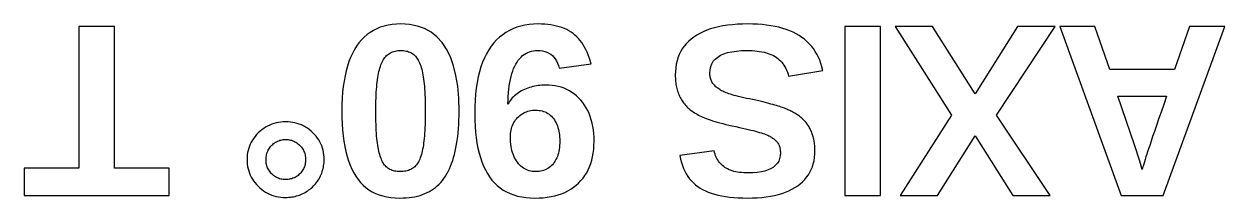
# Model space of a CAD drawing. Header units: metres. Extents: x -41.3 to 41.3, y -33.7 to 33.7.
# Drawn here: x 12.41 to 32.72, y 29.69 to 32.64 of the extents above; entities that cross this region are included whole.
import ezdxf

# ---------------------------------------------------------------- set-up
doc = ezdxf.new("R2010")
doc.units = ezdxf.units.M

msp = doc.modelspace()

# ---------------------------------------------------------------- linework, layer by layer
for p, q in [((13.9366, 32.6006), (13.3364, 32.6006)), ((13.3364, 32.6006), (13.3364, 30.198)), ((13.9366, 30.198), (13.9366, 32.6006)), ((18.2612, 32.4995), (18.2096, 32.4619)), ((18.3158, 32.5328), (18.2612, 32.4995)), ((18.3733, 32.5616), (18.3158, 32.5328)), ((18.4337, 32.5859), (18.3733, 32.5616)), ((18.4971, 32.6059), (18.4337, 32.5859)), ((18.5635, 32.6214), (18.4971, 32.6059)), ((18.6328, 32.6324), (18.5635, 32.6214)), ((18.7051, 32.6391), (18.6328, 32.6324)), ((18.7803, 32.6413), (18.7051, 32.6391)), ((18.9259, 32.6326), (18.7803, 32.6413)), ((19.0599, 32.6064), (18.9259, 32.6326)), ((19.1823, 32.5627), (19.0599, 32.6064)), ((19.293, 32.5017), (19.1823, 32.5627)), ((19.392, 32.4231), (19.293, 32.5017)), ((20.5578, 32.498), (20.5025, 32.4599)), ((20.616, 32.5316), (20.5578, 32.498)), ((20.6768, 32.5607), (20.616, 32.5316)), ((20.7405, 32.5853), (20.6768, 32.5607)), ((20.8069, 32.6055), (20.7405, 32.5853)), ((20.8761, 32.6211), (20.8069, 32.6055)), ((20.948, 32.6323), (20.8761, 32.6211)), ((21.0227, 32.6391), (20.948, 32.6323)), ((21.1002, 32.6413), (21.0227, 32.6391)), ((21.1575, 32.6403), (21.1002, 32.6413)), ((21.2128, 32.6375), (21.1575, 32.6403)), ((21.2661, 32.6327), (21.2128, 32.6375)), ((21.3176, 32.626), (21.2661, 32.6327)), ((21.3671, 32.6174), (21.3176, 32.626)), ((21.4146, 32.6068), (21.3671, 32.6174)), ((21.4602, 32.5944), (21.4146, 32.6068)), ((21.5039, 32.58), (21.4602, 32.5944)), ((21.5457, 32.5638), (21.5039, 32.58)), ((21.5854, 32.5456), (21.5457, 32.5638)), ((21.6233, 32.5255), (21.5854, 32.5456)), ((21.6592, 32.5035), (21.6233, 32.5255)), ((21.6932, 32.4796), (21.6592, 32.5035)), ((23.8929, 32.5095), (23.8363, 32.4818)), ((23.9531, 32.5345), (23.8929, 32.5095)), ((24.0167, 32.5569), (23.9531, 32.5345)), ((24.0837, 32.5767), (24.0167, 32.5569)), ((24.1542, 32.5938), (24.0837, 32.5767)), ((24.2281, 32.6083), (24.1542, 32.5938)), ((24.3056, 32.6202), (24.2281, 32.6083)), ((24.3864, 32.6294), (24.3056, 32.6202)), ((24.4707, 32.636), (24.3864, 32.6294)), ((24.5585, 32.64), (24.4707, 32.636)), ((24.6497, 32.6413), (24.5585, 32.64)), ((24.7332, 32.6401), (24.6497, 32.6413)), ((24.8137, 32.6367), (24.7332, 32.6401)), ((24.8915, 32.6309), (24.8137, 32.6367)), ((24.9665, 32.6228), (24.8915, 32.6309)), ((25.0386, 32.6124), (24.9665, 32.6228)), ((25.1079, 32.5997), (25.0386, 32.6124)), ((25.1745, 32.5847), (25.1079, 32.5997)), ((25.2381, 32.5673), (25.1745, 32.5847)), ((25.299, 32.5477), (25.2381, 32.5673)), ((25.3571, 32.5257), (25.299, 32.5477)), ((25.4123, 32.5015), (25.3571, 32.5257)), ((25.4647, 32.4749), (25.4123, 32.5015)), ((26.889, 32.6006), (26.2888, 32.6006)), ((26.2888, 32.6006), (26.2888, 29.7342)), ((26.889, 29.7342), (26.889, 32.6006)), ((27.77, 32.6006), (27.1394, 32.6006)), ((27.1394, 32.6006), (28.0935, 31.0932)), ((28.4902, 31.4593), (27.77, 32.6006)), ((29.2104, 32.6006), (28.4902, 31.4593)), ((28.8523, 31.0932), (29.8451, 32.6006)), ((29.8451, 32.6006), (29.2104, 32.6006)), ((30.5152, 32.6006), (29.9212, 32.6006)), ((29.9212, 32.6006), (30.9628, 29.7342)), ((30.7695, 31.8682), (30.5152, 32.6006)), ((31.6708, 29.7342), (32.7165, 32.6006)), ((32.1163, 32.6006), (31.862, 31.8682)), ((32.7165, 32.6006), (32.1163, 32.6006)), ((18.0724, 32.3224), (18.0326, 32.267)), ((18.1152, 32.3733), (18.0724, 32.3224)), ((18.1609, 32.4198), (18.1152, 32.3733)), ((18.2096, 32.4619), (18.1609, 32.4198)), ((19.4794, 32.3271), (19.392, 32.4231)), ((19.5552, 32.2137), (19.4794, 32.3271)), ((20.3531, 32.3189), (20.3089, 32.2629)), ((20.4001, 32.3704), (20.3531, 32.3189)), ((20.4499, 32.4174), (20.4001, 32.3704)), ((20.5025, 32.4599), (20.4499, 32.4174)), ((21.7255, 32.4536), (21.6932, 32.4796)), ((21.7563, 32.4254), (21.7255, 32.4536)), ((21.7856, 32.3949), (21.7563, 32.4254)), ((21.8135, 32.3622), (21.7856, 32.3949)), ((21.8398, 32.3273), (21.8135, 32.3622)), ((21.8647, 32.2902), (21.8398, 32.3273)), ((21.8881, 32.2508), (21.8647, 32.2902)), ((23.6058, 32.3052), (23.5706, 32.2627)), ((23.6446, 32.3453), (23.6058, 32.3052)), ((23.6871, 32.3831), (23.6446, 32.3453)), ((23.7333, 32.4185), (23.6871, 32.3831)), ((23.783, 32.4515), (23.7333, 32.4185)), ((23.8363, 32.4818), (23.783, 32.4515)), ((25.5143, 32.446), (25.4647, 32.4749)), ((25.5612, 32.4147), (25.5143, 32.446)), ((25.6054, 32.3811), (25.5612, 32.4147)), ((25.647, 32.3451), (25.6054, 32.3811)), ((25.6859, 32.3067), (25.647, 32.3451)), ((25.7222, 32.266), (25.6859, 32.3067)), ((17.9619, 32.1435), (17.9309, 32.0755)), ((17.9958, 32.2073), (17.9619, 32.1435)), ((18.0326, 32.267), (17.9958, 32.2073)), ((18.5116, 32.0748), (18.525, 32.091)), ((18.525, 32.091), (18.539, 32.1059)), ((18.539, 32.1059), (18.554, 32.1196)), ((18.554, 32.1196), (18.5698, 32.1321)), ((18.5698, 32.1321), (18.5864, 32.1434)), ((18.5864, 32.1434), (18.604, 32.1536)), ((18.604, 32.1536), (18.6225, 32.1625)), ((18.6225, 32.1625), (18.6418, 32.1703)), ((18.6418, 32.1703), (18.662, 32.1768)), ((18.662, 32.1768), (18.6831, 32.1822)), ((18.6831, 32.1822), (18.705, 32.1864)), ((18.705, 32.1864), (18.7279, 32.1893)), ((18.7279, 32.1893), (18.7516, 32.1911)), ((18.7516, 32.1911), (18.7762, 32.1917)), ((18.7762, 32.1917), (18.8011, 32.1911)), ((18.8011, 32.1911), (18.825, 32.1895)), ((18.825, 32.1895), (18.8481, 32.1866)), ((18.8481, 32.1866), (18.8702, 32.1827)), ((18.8702, 32.1827), (18.8914, 32.1776)), ((18.8914, 32.1776), (18.9116, 32.1713)), ((18.9116, 32.1713), (18.9309, 32.164)), ((18.9309, 32.164), (18.9493, 32.1555)), ((18.9493, 32.1555), (18.9668, 32.1459)), ((18.9668, 32.1459), (18.9834, 32.1351)), ((18.9834, 32.1351), (18.999, 32.1233)), ((18.999, 32.1233), (19.0137, 32.1102)), ((19.0137, 32.1102), (19.0274, 32.0961)), ((19.0274, 32.0961), (19.0405, 32.0807)), ((19.6192, 32.0827), (19.5552, 32.2137)), ((20.2297, 32.1374), (20.1951, 32.0678)), ((20.2676, 32.2024), (20.2297, 32.1374)), ((20.3089, 32.2629), (20.2676, 32.2024)), ((20.8148, 32.0815), (20.8406, 32.1047)), ((20.8406, 32.1047), (20.8677, 32.1251)), ((20.8677, 32.1251), (20.8961, 32.1427)), ((20.8961, 32.1427), (20.9258, 32.1577)), ((20.9258, 32.1577), (20.9569, 32.17)), ((20.9569, 32.17), (20.9892, 32.1795)), ((20.9892, 32.1795), (21.0229, 32.1863)), ((21.0229, 32.1863), (21.0578, 32.1904)), ((21.0578, 32.1904), (21.0941, 32.1917)), ((21.0941, 32.1917), (21.137, 32.1899)), ((21.137, 32.1899), (21.1774, 32.1846)), ((21.1774, 32.1846), (21.2154, 32.1758)), ((21.2154, 32.1758), (21.251, 32.1634)), ((21.251, 32.1634), (21.2841, 32.1475)), ((21.2841, 32.1475), (21.3147, 32.128)), ((21.3147, 32.128), (21.3428, 32.105)), ((21.3428, 32.105), (21.3686, 32.0785)), ((21.91, 32.2092), (21.8881, 32.2508)), ((21.9304, 32.1654), (21.91, 32.2092)), ((21.9494, 32.1194), (21.9304, 32.1654)), ((21.9669, 32.0711), (21.9494, 32.1194)), ((23.4875, 32.1211), (23.4672, 32.0692)), ((23.5115, 32.1707), (23.4875, 32.1211)), ((23.5392, 32.2178), (23.5115, 32.1707)), ((23.5706, 32.2627), (23.5392, 32.2178)), ((24.1387, 32.0808), (24.1871, 32.1102)), ((24.1871, 32.1102), (24.2429, 32.1351)), ((24.2429, 32.1351), (24.3061, 32.1555)), ((24.3061, 32.1555), (24.3768, 32.1713)), ((24.3768, 32.1713), (24.4549, 32.1827)), ((24.4549, 32.1827), (24.5405, 32.1895)), ((24.5405, 32.1895), (24.6335, 32.1917)), ((24.6335, 32.1917), (24.6793, 32.1911)), ((24.6793, 32.1911), (24.7236, 32.1893)), ((24.7236, 32.1893), (24.7663, 32.1862)), ((24.7663, 32.1862), (24.8075, 32.182)), ((24.8075, 32.182), (24.8471, 32.1765)), ((24.8471, 32.1765), (24.8851, 32.1698)), ((24.8851, 32.1698), (24.9216, 32.1619)), ((24.9216, 32.1619), (24.9565, 32.1528)), ((24.9565, 32.1528), (24.9898, 32.1425)), ((24.9898, 32.1425), (25.0216, 32.1309)), ((25.0216, 32.1309), (25.0518, 32.1182)), ((25.0518, 32.1182), (25.0804, 32.1042)), ((25.0804, 32.1042), (25.1075, 32.089)), ((25.1075, 32.089), (25.1331, 32.0724)), ((25.7559, 32.2228), (25.7222, 32.266)), ((25.7868, 32.1773), (25.7559, 32.2228)), ((25.8152, 32.1294), (25.7868, 32.1773)), ((25.8409, 32.0791), (25.8152, 32.1294)), ((17.8778, 31.927), (17.8557, 31.8465)), ((17.9029, 32.0033), (17.8778, 31.927)), ((17.9309, 32.0755), (17.9029, 32.0033)), ((18.4177, 31.8645), (18.4258, 31.8936)), ((18.4258, 31.8936), (18.4345, 31.9212)), ((18.4345, 31.9212), (18.4438, 31.9475)), ((18.4438, 31.9475), (18.4537, 31.9723)), ((18.4537, 31.9723), (18.4641, 31.9956)), ((18.4641, 31.9956), (18.4751, 32.0176)), ((18.4751, 32.0176), (18.4867, 32.0381)), ((18.4867, 32.0381), (18.4989, 32.0572)), ((18.4989, 32.0572), (18.5116, 32.0748)), ((19.0405, 32.0807), (19.0529, 32.0637)), ((19.0529, 32.0637), (19.0648, 32.0453)), ((19.0648, 32.0453), (19.0762, 32.0254)), ((19.0762, 32.0254), (19.087, 32.004)), ((19.087, 32.004), (19.0973, 31.9812)), ((19.0973, 31.9812), (19.107, 31.9568)), ((19.107, 31.9568), (19.1161, 31.931)), ((19.1161, 31.931), (19.1247, 31.9037)), ((19.1247, 31.9037), (19.1328, 31.875)), ((19.6717, 31.9344), (19.6192, 32.0827)), ((19.7125, 31.7686), (19.6717, 31.9344)), ((20.1357, 31.9149), (20.1109, 31.8317)), ((20.1637, 31.9937), (20.1357, 31.9149)), ((20.1951, 32.0678), (20.1637, 31.9937)), ((20.6719, 31.8439), (20.6881, 31.8858)), ((20.6881, 31.8858), (20.7057, 31.9251)), ((20.7057, 31.9251), (20.7249, 31.9618)), ((20.7249, 31.9618), (20.7454, 31.9958)), ((20.7454, 31.9958), (20.7672, 32.0271)), ((20.7672, 32.0271), (20.7904, 32.0557)), ((20.7904, 32.0557), (20.8148, 32.0815)), ((21.3686, 32.0785), (21.3918, 32.0484)), ((21.3918, 32.0484), (21.4126, 32.0148)), ((21.4126, 32.0148), (21.431, 31.9776)), ((21.431, 31.9776), (21.4469, 31.9369)), ((21.4469, 31.9369), (21.4603, 31.8926)), ((21.4603, 31.8926), (21.9974, 31.9679)), ((21.9828, 32.0206), (21.9669, 32.0711)), ((21.9974, 31.9679), (21.9828, 32.0206)), ((23.4284, 31.8995), (23.4228, 31.8383)), ((23.4376, 31.9585), (23.4284, 31.8995)), ((23.4505, 32.015), (23.4376, 31.9585)), ((23.4672, 32.0692), (23.4505, 32.015)), ((24.0085, 31.8658), (24.0197, 31.9179)), ((24.0197, 31.9179), (24.0383, 31.9654)), ((24.0383, 31.9654), (24.0643, 32.0084)), ((24.0643, 32.0084), (24.0978, 32.0469)), ((24.0978, 32.0469), (24.1387, 32.0808)), ((25.1331, 32.0724), (25.1574, 32.0544)), ((25.1574, 32.0544), (25.1804, 32.0349)), ((25.1804, 32.0349), (25.202, 32.0139)), ((25.202, 32.0139), (25.2224, 31.9915)), ((25.2224, 31.9915), (25.2414, 31.9675)), ((25.2414, 31.9675), (25.2591, 31.9421)), ((25.2591, 31.9421), (25.2754, 31.9152)), ((25.2754, 31.9152), (25.2905, 31.8868)), ((25.2905, 31.8868), (25.3042, 31.8569)), ((25.8639, 32.0264), (25.8409, 32.0791)), ((25.8843, 31.9713), (25.8639, 32.0264)), ((25.9021, 31.9138), (25.8843, 31.9713)), ((25.9171, 31.854), (25.9021, 31.9138)), ((17.8365, 31.7618), (17.8203, 31.673)), ((17.8557, 31.8465), (17.8365, 31.7618)), ((18.3806, 31.6578), (18.3855, 31.6966)), ((18.3855, 31.6966), (18.3909, 31.7335)), ((18.3909, 31.7335), (18.3968, 31.7686)), ((18.3968, 31.7686), (18.4032, 31.802)), ((18.4032, 31.802), (18.4102, 31.8339)), ((18.4102, 31.8339), (18.4177, 31.8645)), ((19.1328, 31.875), (19.1403, 31.8447)), ((19.1403, 31.8447), (19.1472, 31.813)), ((19.1472, 31.813), (19.1536, 31.7798)), ((19.1536, 31.7798), (19.1595, 31.7448)), ((19.1595, 31.7448), (19.1649, 31.7078)), ((19.1649, 31.7078), (19.1698, 31.6687)), ((19.7416, 31.5853), (19.7125, 31.7686)), ((20.0895, 31.7439), (20.0714, 31.6516)), ((20.1109, 31.8317), (20.0895, 31.7439)), ((20.622, 31.65), (20.6323, 31.7024)), ((20.6323, 31.7024), (20.644, 31.7522)), ((20.644, 31.7522), (20.6572, 31.7994)), ((20.6572, 31.7994), (20.6719, 31.8439)), ((23.4228, 31.8383), (23.421, 31.7747)), ((23.421, 31.7747), (23.4213, 31.7474)), ((23.4213, 31.7474), (23.4223, 31.7206)), ((23.4223, 31.7206), (23.4239, 31.6943)), ((23.4239, 31.6943), (23.4262, 31.6684)), ((24.0048, 31.8092), (24.0085, 31.8658)), ((24.0053, 31.7907), (24.0048, 31.8092)), ((24.0065, 31.7727), (24.0053, 31.7907)), ((24.0087, 31.7552), (24.0065, 31.7727)), ((24.0117, 31.7382), (24.0087, 31.7552)), ((24.0155, 31.7217), (24.0117, 31.7382)), ((24.0202, 31.7057), (24.0155, 31.7217)), ((24.0258, 31.6902), (24.0202, 31.7057)), ((24.0322, 31.6752), (24.0258, 31.6902)), ((25.3042, 31.8569), (25.3165, 31.8255)), ((25.3165, 31.8255), (25.3276, 31.7927)), ((25.3276, 31.7927), (25.3373, 31.7584)), ((25.3373, 31.7584), (25.9171, 31.854)), ((31.862, 31.8682), (30.7695, 31.8682)), ((17.7967, 31.4828), (17.7893, 31.3815)), ((17.807, 31.58), (17.7967, 31.4828)), ((17.8203, 31.673), (17.807, 31.58)), ((18.363, 31.4355), (18.3656, 31.4837)), ((18.3656, 31.4837), (18.3686, 31.5301)), ((18.3686, 31.5301), (18.3721, 31.5745)), ((18.3721, 31.5745), (18.3761, 31.6171)), ((18.3761, 31.6171), (18.3806, 31.6578)), ((19.1698, 31.6687), (19.1742, 31.6276)), ((19.1742, 31.6276), (19.1782, 31.5845)), ((19.1782, 31.5845), (19.1817, 31.5394)), ((19.1817, 31.5394), (19.1848, 31.4922)), ((19.1848, 31.4922), (19.1874, 31.443)), ((19.7591, 31.3846), (19.7416, 31.5853)), ((20.0565, 31.5547), (20.045, 31.4532)), ((20.0714, 31.6516), (20.0565, 31.5547)), ((20.6002, 31.4769), (20.606, 31.5372)), ((20.606, 31.5372), (20.6133, 31.5949)), ((20.6133, 31.5949), (20.622, 31.65)), ((20.7931, 31.4912), (20.7689, 31.4759)), ((20.8184, 31.5057), (20.7931, 31.4912)), ((20.8449, 31.5193), (20.8184, 31.5057)), ((20.8721, 31.5322), (20.8449, 31.5193)), ((20.8997, 31.5439), (20.8721, 31.5322)), ((20.9276, 31.5547), (20.8997, 31.5439)), ((20.9558, 31.5644), (20.9276, 31.5547)), ((20.9843, 31.5731), (20.9558, 31.5644)), ((21.0132, 31.5807), (20.9843, 31.5731)), ((21.0424, 31.5874), (21.0132, 31.5807)), ((21.0719, 31.593), (21.0424, 31.5874)), ((21.1017, 31.5976), (21.0719, 31.593)), ((21.1319, 31.6012), (21.1017, 31.5976)), ((21.1624, 31.6038), (21.1319, 31.6012)), ((21.1932, 31.6053), (21.1624, 31.6038)), ((21.2243, 31.6058), (21.1932, 31.6053)), ((21.2816, 31.6043), (21.2243, 31.6058)), ((21.337, 31.5997), (21.2816, 31.6043)), ((21.3907, 31.5921), (21.337, 31.5997)), ((21.4424, 31.5815), (21.3907, 31.5921)), ((21.4924, 31.5677), (21.4424, 31.5815)), ((21.5404, 31.551), (21.4924, 31.5677)), ((21.5867, 31.5312), (21.5404, 31.551)), ((21.6311, 31.5084), (21.5867, 31.5312)), ((21.6736, 31.4825), (21.6311, 31.5084)), ((21.7144, 31.4535), (21.6736, 31.4825)), ((23.4262, 31.6684), (23.4291, 31.6431)), ((23.4291, 31.6431), (23.4327, 31.6183)), ((23.4327, 31.6183), (23.4369, 31.594)), ((23.4369, 31.594), (23.4418, 31.5701)), ((23.4418, 31.5701), (23.4473, 31.5468)), ((23.4473, 31.5468), (23.4535, 31.5239)), ((23.4535, 31.5239), (23.4603, 31.5016)), ((23.4603, 31.5016), (23.4678, 31.4797)), ((23.4678, 31.4797), (23.4759, 31.4583)), ((24.0395, 31.6607), (24.0322, 31.6752)), ((24.0476, 31.6467), (24.0395, 31.6607)), ((24.0565, 31.6333), (24.0476, 31.6467)), ((24.0664, 31.6203), (24.0565, 31.6333)), ((24.0771, 31.6078), (24.0664, 31.6203)), ((24.0885, 31.5958), (24.0771, 31.6078)), ((24.1007, 31.5841), (24.0885, 31.5958)), ((24.1135, 31.5726), (24.1007, 31.5841)), ((24.1271, 31.5615), (24.1135, 31.5726)), ((24.1413, 31.5507), (24.1271, 31.5615)), ((24.1563, 31.5402), (24.1413, 31.5507)), ((24.172, 31.5301), (24.1563, 31.5402)), ((24.1883, 31.5202), (24.172, 31.5301)), ((24.2053, 31.5107), (24.1883, 31.5202)), ((24.2231, 31.5014), (24.2053, 31.5107)), ((24.2415, 31.4925), (24.2231, 31.5014)), ((24.2607, 31.4839), (24.2415, 31.4925)), ((24.2805, 31.4756), (24.2607, 31.4839)), ((17.7849, 31.276), (17.7834, 31.1664)), ((17.7893, 31.3815), (17.7849, 31.276)), ((18.3574, 31.224), (18.3581, 31.2797)), ((18.3581, 31.2797), (18.3592, 31.3335)), ((18.3592, 31.3335), (18.3609, 31.3855)), ((18.3609, 31.3855), (18.363, 31.4355)), ((19.1874, 31.443), (19.1895, 31.3917)), ((19.1895, 31.3917), (19.1911, 31.3384)), ((19.1911, 31.3384), (19.1923, 31.2831)), ((19.1923, 31.2831), (19.193, 31.2258)), ((19.7649, 31.1664), (19.7591, 31.3846)), ((20.0367, 31.3473), (20.0318, 31.2367)), ((20.045, 31.4532), (20.0367, 31.3473)), ((20.5916, 31.2803), (20.593, 31.3485)), ((20.6041, 31.3034), (20.5916, 31.2803)), ((20.593, 31.3485), (20.5958, 31.414)), ((20.5958, 31.414), (20.6002, 31.4769)), ((20.6177, 31.3257), (20.6041, 31.3034)), ((20.6326, 31.3472), (20.6177, 31.3257)), ((20.6485, 31.368), (20.6326, 31.3472)), ((20.6657, 31.3879), (20.6485, 31.368)), ((20.684, 31.4071), (20.6657, 31.3879)), ((20.7035, 31.4255), (20.684, 31.4071)), ((20.7241, 31.4431), (20.7035, 31.4255)), ((20.7459, 31.4599), (20.7241, 31.4431)), ((20.7689, 31.4759), (20.7459, 31.4599)), ((21.7532, 31.4216), (21.7144, 31.4535)), ((21.7903, 31.3865), (21.7532, 31.4216)), ((21.8255, 31.3485), (21.7903, 31.3865)), ((21.8584, 31.3078), (21.8255, 31.3485)), ((21.8887, 31.265), (21.8584, 31.3078)), ((23.4759, 31.4583), (23.4846, 31.4374)), ((23.4846, 31.4374), (23.494, 31.417)), ((23.494, 31.417), (23.5039, 31.397)), ((23.5039, 31.397), (23.5143, 31.3775)), ((23.5143, 31.3775), (23.5254, 31.3584)), ((23.5254, 31.3584), (23.537, 31.3398)), ((23.537, 31.3398), (23.5492, 31.3216)), ((23.5492, 31.3216), (23.562, 31.3039)), ((23.562, 31.3039), (23.5754, 31.2867)), ((23.5754, 31.2867), (23.5893, 31.2699)), ((24.3021, 31.4673), (24.2805, 31.4756)), ((24.3266, 31.4588), (24.3021, 31.4673)), ((24.3539, 31.45), (24.3266, 31.4588)), ((24.3841, 31.4409), (24.3539, 31.45)), ((24.4171, 31.4316), (24.3841, 31.4409)), ((24.453, 31.422), (24.4171, 31.4316)), ((24.4917, 31.4122), (24.453, 31.422)), ((24.5333, 31.402), (24.4917, 31.4122)), ((24.5777, 31.3916), (24.5333, 31.402)), ((24.625, 31.381), (24.5777, 31.3916)), ((24.6752, 31.3701), (24.625, 31.381)), ((24.7281, 31.3589), (24.6752, 31.3701)), ((24.784, 31.3474), (24.7281, 31.3589)), ((24.8323, 31.336), (24.784, 31.3474)), ((24.8783, 31.325), (24.8323, 31.336)), ((24.922, 31.3143), (24.8783, 31.325)), ((24.9633, 31.3039), (24.922, 31.3143)), ((25.0024, 31.2939), (24.9633, 31.3039)), ((25.0391, 31.2842), (25.0024, 31.2939)), ((25.0735, 31.2749), (25.0391, 31.2842)), ((25.1057, 31.266), (25.0735, 31.2749)), ((31.1866, 30.5927), (30.9038, 31.4166)), ((30.9038, 31.4166), (31.7278, 31.4166)), ((31.68, 31.2776), (31.6358, 31.1486)), ((31.7278, 31.4166), (31.68, 31.2776)), ((17.7834, 31.1664), (17.7848, 31.055)), ((18.3571, 31.1664), (18.3574, 31.224)), ((18.3573, 31.1064), (18.3571, 31.1664)), ((18.358, 31.0485), (18.3573, 31.1064)), ((19.193, 31.1064), (19.1924, 31.0485)), ((19.193, 31.2258), (19.1933, 31.1664)), ((19.1933, 31.1664), (19.193, 31.1064)), ((19.7623, 31.0125), (19.7643, 31.0883)), ((19.7643, 31.0883), (19.7649, 31.1664)), ((20.0318, 31.2367), (20.0301, 31.1216)), ((20.0301, 31.1216), (20.0316, 31.0136)), ((20.7554, 31.0555), (20.7744, 31.0741)), ((20.7744, 31.0741), (20.7941, 31.0911)), ((20.7941, 31.0911), (20.8146, 31.1066)), ((20.8146, 31.1066), (20.8358, 31.1207)), ((20.8358, 31.1207), (20.8577, 31.1333)), ((20.8577, 31.1333), (20.8803, 31.1444)), ((20.8803, 31.1444), (20.9037, 31.154)), ((20.9037, 31.154), (20.9279, 31.1621)), ((20.9279, 31.1621), (20.9527, 31.1688)), ((20.9527, 31.1688), (20.9783, 31.174)), ((20.9783, 31.174), (21.0046, 31.1777)), ((21.0046, 31.1777), (21.0317, 31.1799)), ((21.0317, 31.1799), (21.0595, 31.1806)), ((21.0595, 31.1806), (21.0887, 31.1798)), ((21.0887, 31.1798), (21.117, 31.1772)), ((21.117, 31.1772), (21.1442, 31.173)), ((21.1442, 31.173), (21.1704, 31.1671)), ((21.1704, 31.1671), (21.1956, 31.1594)), ((21.1956, 31.1594), (21.2197, 31.1501)), ((21.2197, 31.1501), (21.2429, 31.1391)), ((21.2429, 31.1391), (21.265, 31.1263)), ((21.265, 31.1263), (21.2862, 31.1119)), ((21.2862, 31.1119), (21.3063, 31.0958)), ((21.3063, 31.0958), (21.3254, 31.0779)), ((21.3254, 31.0779), (21.3435, 31.0584)), ((21.9164, 31.22), (21.8887, 31.265)), ((21.9415, 31.1729), (21.9164, 31.22)), ((21.9639, 31.1236), (21.9415, 31.1729)), ((21.9836, 31.0721), (21.9639, 31.1236)), ((22.0008, 31.0185), (21.9836, 31.0721)), ((23.5893, 31.2699), (23.6038, 31.2536)), ((23.6038, 31.2536), (23.6189, 31.2377)), ((23.6189, 31.2377), (23.6346, 31.2223)), ((23.6346, 31.2223), (23.651, 31.2073)), ((23.651, 31.2073), (23.6683, 31.1926)), ((23.6683, 31.1926), (23.6864, 31.1781)), ((23.6864, 31.1781), (23.7055, 31.1639)), ((23.7055, 31.1639), (23.7254, 31.1501)), ((23.7254, 31.1501), (23.7462, 31.1365)), ((23.7462, 31.1365), (23.7679, 31.1232)), ((23.7679, 31.1232), (23.7904, 31.1102)), ((23.7904, 31.1102), (23.8138, 31.0974)), ((23.8138, 31.0974), (23.8382, 31.085)), ((23.8382, 31.085), (23.8633, 31.0728)), ((23.8633, 31.0728), (23.8894, 31.061)), ((25.1355, 31.2574), (25.1057, 31.266)), ((25.163, 31.2491), (25.1355, 31.2574)), ((25.1882, 31.2412), (25.163, 31.2491)), ((25.211, 31.2336), (25.1882, 31.2412)), ((25.2316, 31.2264), (25.211, 31.2336)), ((25.2509, 31.2193), (25.2316, 31.2264)), ((25.2698, 31.2119), (25.2509, 31.2193)), ((25.2885, 31.2044), (25.2698, 31.2119)), ((25.3069, 31.1967), (25.2885, 31.2044)), ((25.325, 31.1888), (25.3069, 31.1967)), ((25.3428, 31.1807), (25.325, 31.1888)), ((25.3603, 31.1724), (25.3428, 31.1807)), ((25.3776, 31.1639), (25.3603, 31.1724)), ((25.3945, 31.1552), (25.3776, 31.1639)), ((25.4112, 31.1464), (25.3945, 31.1552)), ((25.4276, 31.1373), (25.4112, 31.1464)), ((25.4436, 31.1281), (25.4276, 31.1373)), ((25.4594, 31.1186), (25.4436, 31.1281)), ((25.4749, 31.1089), (25.4594, 31.1186)), ((25.49, 31.0989), (25.4749, 31.1089)), ((25.5048, 31.0886), (25.49, 31.0989)), ((25.5191, 31.078), (25.5048, 31.0886)), ((25.5332, 31.0671), (25.5191, 31.078)), ((28.0935, 31.0932), (27.2228, 29.7342)), ((29.7617, 29.7342), (28.8523, 31.0932)), ((31.6358, 31.1486), (31.595, 31.0296)), ((16.462, 30.872), (16.4303, 30.8486)), ((16.4947, 30.8931), (16.462, 30.872)), ((16.5283, 30.912), (16.4947, 30.8931)), ((16.5629, 30.9287), (16.5283, 30.912)), ((16.5985, 30.9432), (16.5629, 30.9287)), ((16.6351, 30.9555), (16.5985, 30.9432)), ((16.6727, 30.9655), (16.6351, 30.9555)), ((16.7112, 30.9733), (16.6727, 30.9655)), ((16.7507, 30.9789), (16.7112, 30.9733)), ((16.7912, 30.9822), (16.7507, 30.9789)), ((16.8326, 30.9833), (16.7912, 30.9822)), ((16.8735, 30.9822), (16.8326, 30.9833)), ((16.9134, 30.9789), (16.8735, 30.9822)), ((16.9524, 30.9734), (16.9134, 30.9789)), ((16.9906, 30.9658), (16.9524, 30.9734)), ((17.0278, 30.9559), (16.9906, 30.9658)), ((17.064, 30.9439), (17.0278, 30.9559)), ((17.0994, 30.9296), (17.064, 30.9439)), ((17.1339, 30.9132), (17.0994, 30.9296)), ((17.1674, 30.8946), (17.1339, 30.9132)), ((17.2, 30.8737), (17.1674, 30.8946)), ((17.2317, 30.8508), (17.2, 30.8737)), ((17.7848, 31.055), (17.789, 30.9479)), ((17.789, 30.9479), (17.796, 30.8453)), ((18.3592, 30.9927), (18.358, 31.0485)), ((18.3608, 30.939), (18.3592, 30.9927)), ((18.3628, 30.8874), (18.3608, 30.939)), ((18.3654, 30.8379), (18.3628, 30.8874)), ((19.1877, 30.8876), (19.1852, 30.8381)), ((19.1897, 30.9391), (19.1877, 30.8876)), ((19.1913, 30.9928), (19.1897, 30.9391)), ((19.1924, 31.0485), (19.1913, 30.9928)), ((19.7547, 30.8676), (19.7592, 30.9389)), ((19.7592, 30.9389), (19.7623, 31.0125)), ((20.0316, 31.0136), (20.0361, 30.9098)), ((20.0361, 30.9098), (20.0435, 30.8102)), ((20.6458, 30.8418), (20.6523, 30.8696)), ((20.6523, 30.8696), (20.6601, 30.8963)), ((20.6601, 30.8963), (20.6694, 30.9221)), ((20.6694, 30.9221), (20.6802, 30.9468)), ((20.6802, 30.9468), (20.6924, 30.9706)), ((20.6924, 30.9706), (20.706, 30.9933)), ((20.706, 30.9933), (20.721, 31.015)), ((20.721, 31.015), (20.7375, 31.0358)), ((20.7375, 31.0358), (20.7554, 31.0555)), ((21.3435, 31.0584), (21.3606, 31.0372)), ((21.3606, 31.0372), (21.3766, 31.0146)), ((21.3766, 31.0146), (21.3912, 30.9908)), ((21.3912, 30.9908), (21.4046, 30.966)), ((21.4046, 30.966), (21.4168, 30.94)), ((21.4168, 30.94), (21.4276, 30.9129)), ((21.4276, 30.9129), (21.4372, 30.8847)), ((21.4372, 30.8847), (21.4455, 30.8553)), ((22.0153, 30.9628), (22.0008, 31.0185)), ((22.0271, 30.9049), (22.0153, 30.9628)), ((22.0364, 30.8448), (22.0271, 30.9049)), ((23.8894, 31.061), (23.9164, 31.0494)), ((23.9164, 31.0494), (23.9451, 31.0379)), ((23.9451, 31.0379), (23.9767, 31.0263)), ((23.9767, 31.0263), (24.011, 31.0145)), ((24.011, 31.0145), (24.0481, 31.0025)), ((24.0481, 31.0025), (24.088, 30.9903)), ((24.088, 30.9903), (24.1307, 30.9781)), ((24.1307, 30.9781), (24.1762, 30.9656)), ((24.1762, 30.9656), (24.2244, 30.953)), ((24.2244, 30.953), (24.2754, 30.9403)), ((24.2754, 30.9403), (24.3292, 30.9274)), ((24.3292, 30.9274), (24.3858, 30.9143)), ((24.3858, 30.9143), (24.4452, 30.9011)), ((24.4452, 30.9011), (24.5073, 30.8877)), ((24.5073, 30.8877), (24.5595, 30.8763)), ((24.5595, 30.8763), (24.6088, 30.8651)), ((25.5468, 31.0559), (25.5332, 31.0671)), ((25.5601, 31.0444), (25.5468, 31.0559)), ((25.5731, 31.0326), (25.5601, 31.0444)), ((25.5856, 31.0205), (25.5731, 31.0326)), ((25.5979, 31.0081), (25.5856, 31.0205)), ((25.6097, 30.9954), (25.5979, 31.0081)), ((25.6212, 30.9824), (25.6097, 30.9954)), ((25.6324, 30.9691), (25.6212, 30.9824)), ((25.6431, 30.9554), (25.6324, 30.9691)), ((25.6535, 30.9414), (25.6431, 30.9554)), ((25.6635, 30.927), (25.6535, 30.9414)), ((25.6732, 30.9123), (25.6635, 30.927)), ((25.6825, 30.8972), (25.6732, 30.9123)), ((25.6914, 30.8818), (25.6825, 30.8972)), ((25.6999, 30.866), (25.6914, 30.8818)), ((31.5577, 30.9205), (31.5238, 30.8214)), ((31.595, 31.0296), (31.5577, 30.9205)), ((16.2708, 30.6721), (16.2516, 30.6391)), ((16.2921, 30.7042), (16.2708, 30.6721)), ((16.3158, 30.7354), (16.2921, 30.7042)), ((16.3417, 30.7657), (16.3158, 30.7354)), ((16.3698, 30.7951), (16.3417, 30.7657)), ((16.3996, 30.823), (16.3698, 30.7951)), ((16.4303, 30.8486), (16.3996, 30.823)), ((16.715, 30.663), (16.7335, 30.6695)), ((16.7335, 30.6695), (16.7524, 30.6748)), ((16.7524, 30.6748), (16.7718, 30.679)), ((16.7718, 30.679), (16.7916, 30.6819)), ((16.7916, 30.6819), (16.8119, 30.6837)), ((16.8119, 30.6837), (16.8326, 30.6843)), ((16.8326, 30.6843), (16.8537, 30.6837)), ((16.8537, 30.6837), (16.8743, 30.6819)), ((16.8743, 30.6819), (16.8944, 30.6789)), ((16.8944, 30.6789), (16.9141, 30.6747)), ((16.9141, 30.6747), (16.9333, 30.6694)), ((16.9333, 30.6694), (16.9521, 30.6628)), ((17.2625, 30.8256), (17.2317, 30.8508)), ((17.2924, 30.7982), (17.2625, 30.8256)), ((17.3207, 30.7692), (17.2924, 30.7982)), ((17.3467, 30.7392), (17.3207, 30.7692)), ((17.3705, 30.7082), (17.3467, 30.7392)), ((17.392, 30.6761), (17.3705, 30.7082)), ((17.4112, 30.6431), (17.392, 30.6761)), ((17.796, 30.8453), (17.8058, 30.747)), ((17.8058, 30.747), (17.8183, 30.6531)), ((18.3683, 30.7905), (18.3654, 30.8379)), ((18.3718, 30.7452), (18.3683, 30.7905)), ((18.3757, 30.702), (18.3718, 30.7452)), ((18.38, 30.6608), (18.3757, 30.702)), ((19.1752, 30.7024), (19.171, 30.6614)), ((19.179, 30.7456), (19.1752, 30.7024)), ((19.1823, 30.7908), (19.179, 30.7456)), ((19.1852, 30.8381), (19.1823, 30.7908)), ((19.7241, 30.6046), (19.7336, 30.667)), ((19.7336, 30.667), (19.7419, 30.7316)), ((19.7419, 30.7316), (19.7489, 30.7985)), ((19.7489, 30.7985), (19.7547, 30.8676)), ((20.0435, 30.8102), (20.0539, 30.715)), ((20.0539, 30.715), (20.0673, 30.6239)), ((20.6344, 30.7209), (20.6351, 30.7526)), ((20.635, 30.6805), (20.6344, 30.7209)), ((20.6371, 30.6414), (20.635, 30.6805)), ((20.6351, 30.7526), (20.6372, 30.7833)), ((20.6372, 30.7833), (20.6408, 30.8131)), ((20.6408, 30.8131), (20.6458, 30.8418)), ((21.4455, 30.8553), (21.4525, 30.8249)), ((21.4525, 30.8249), (21.4582, 30.7933)), ((21.4582, 30.7933), (21.4627, 30.7606)), ((21.4627, 30.7606), (21.4659, 30.7268)), ((21.4659, 30.7268), (21.4678, 30.6918)), ((21.4678, 30.6918), (21.4684, 30.6558)), ((22.043, 30.7826), (22.0364, 30.8448)), ((22.0469, 30.7182), (22.043, 30.7826)), ((22.0482, 30.6517), (22.0469, 30.7182)), ((24.6088, 30.8651), (24.6554, 30.8543)), ((24.6554, 30.8543), (24.6993, 30.8438)), ((24.6993, 30.8438), (24.7403, 30.8336)), ((24.7403, 30.8336), (24.7786, 30.8236)), ((24.7786, 30.8236), (24.8141, 30.814)), ((24.8141, 30.814), (24.8469, 30.8047)), ((24.8469, 30.8047), (24.8769, 30.7957)), ((24.8769, 30.7957), (24.9041, 30.7869)), ((24.9041, 30.7869), (24.9286, 30.7785)), ((24.9286, 30.7785), (24.9502, 30.7704)), ((24.9502, 30.7704), (24.9691, 30.7626)), ((24.9691, 30.7626), (24.9863, 30.7548)), ((24.9863, 30.7548), (25.0029, 30.7467)), ((25.0029, 30.7467), (25.0188, 30.7384)), ((25.0188, 30.7384), (25.034, 30.7299)), ((25.034, 30.7299), (25.0485, 30.7211)), ((25.0485, 30.7211), (25.0624, 30.712)), ((25.0624, 30.712), (25.0756, 30.7027)), ((25.0756, 30.7027), (25.0882, 30.6931)), ((25.0882, 30.6931), (25.1001, 30.6833)), ((25.1001, 30.6833), (25.1113, 30.6733)), ((25.1113, 30.6733), (25.1219, 30.6629)), ((25.708, 30.8498), (25.6999, 30.866)), ((25.7158, 30.8333), (25.708, 30.8498)), ((25.7232, 30.8164), (25.7158, 30.8333)), ((25.7303, 30.7992), (25.7232, 30.8164)), ((25.7369, 30.7816), (25.7303, 30.7992)), ((25.7432, 30.7636), (25.7369, 30.7816)), ((25.7491, 30.7452), (25.7432, 30.7636)), ((25.7545, 30.7265), (25.7491, 30.7452)), ((25.7594, 30.7073), (25.7545, 30.7265)), ((25.7639, 30.6877), (25.7594, 30.7073)), ((25.7679, 30.6677), (25.7639, 30.6877)), ((25.7714, 30.6473), (25.7679, 30.6677)), ((27.8534, 29.7342), (28.4902, 30.7473)), ((28.4902, 30.7473), (29.127, 29.7342)), ((31.4934, 30.7322), (31.4665, 30.653)), ((31.5238, 30.8214), (31.4934, 30.7322)), ((16.1976, 30.498), (16.1897, 30.4605)), ((16.2077, 30.5346), (16.1976, 30.498)), ((16.2201, 30.5704), (16.2077, 30.5346)), ((16.2347, 30.6052), (16.2201, 30.5704)), ((16.2516, 30.6391), (16.2347, 30.6052)), ((16.5154, 30.4457), (16.5218, 30.4648)), ((16.5218, 30.4648), (16.5293, 30.4834)), ((16.5293, 30.4834), (16.538, 30.5016)), ((16.538, 30.5016), (16.5478, 30.5192)), ((16.5478, 30.5192), (16.5588, 30.5363)), ((16.5588, 30.5363), (16.5709, 30.5529)), ((16.5709, 30.5529), (16.5842, 30.569)), ((16.5842, 30.569), (16.5986, 30.5846)), ((16.5986, 30.5846), (16.6139, 30.5993)), ((16.6139, 30.5993), (16.6296, 30.6129)), ((16.6296, 30.6129), (16.6458, 30.6253)), ((16.6458, 30.6253), (16.6624, 30.6365)), ((16.6624, 30.6365), (16.6795, 30.6465)), ((16.6795, 30.6465), (16.697, 30.6553)), ((16.697, 30.6553), (16.715, 30.663)), ((16.9521, 30.6628), (16.9704, 30.6551)), ((16.9704, 30.6551), (16.9882, 30.6461)), ((16.9882, 30.6461), (17.0056, 30.636)), ((17.0056, 30.636), (17.0226, 30.6247)), ((17.0226, 30.6247), (17.039, 30.6122)), ((17.039, 30.6122), (17.0551, 30.5984)), ((17.0551, 30.5984), (17.0706, 30.5836)), ((17.0706, 30.5836), (17.0854, 30.5678)), ((17.0854, 30.5678), (17.099, 30.5516)), ((17.099, 30.5516), (17.1113, 30.535)), ((17.1113, 30.535), (17.1225, 30.5178)), ((17.1225, 30.5178), (17.1326, 30.5002)), ((17.1326, 30.5002), (17.1414, 30.4821)), ((17.1414, 30.4821), (17.1491, 30.4636)), ((17.1491, 30.4636), (17.1556, 30.4446)), ((17.4282, 30.6091), (17.4112, 30.6431)), ((17.4429, 30.574), (17.4282, 30.6091)), ((17.4553, 30.538), (17.4429, 30.574)), ((17.4655, 30.5009), (17.4553, 30.538)), ((17.4734, 30.4628), (17.4655, 30.5009)), ((17.4791, 30.4237), (17.4734, 30.4628)), ((17.8183, 30.6531), (17.8337, 30.5636)), ((17.8337, 30.5636), (17.8519, 30.4785)), ((17.8519, 30.4785), (17.8728, 30.3977)), ((18.3848, 30.6218), (18.38, 30.6608)), ((18.3901, 30.5848), (18.3848, 30.6218)), ((18.3958, 30.55), (18.3901, 30.5848)), ((18.402, 30.5169), (18.3958, 30.55)), ((18.4088, 30.4853), (18.402, 30.5169)), ((18.4161, 30.4552), (18.4088, 30.4853)), ((19.1428, 30.4866), (19.1355, 30.4566)), ((19.1495, 30.5181), (19.1428, 30.4866)), ((19.1556, 30.551), (19.1495, 30.5181)), ((19.1612, 30.5857), (19.1556, 30.551)), ((19.1663, 30.6225), (19.1612, 30.5857)), ((19.171, 30.6614), (19.1663, 30.6225)), ((19.6877, 30.4308), (19.7011, 30.4865)), ((19.7011, 30.4865), (19.7132, 30.5444)), ((19.7132, 30.5444), (19.7241, 30.6046)), ((20.0673, 30.6239), (20.0836, 30.5371)), ((20.0836, 30.5371), (20.103, 30.4546)), ((20.6406, 30.6037), (20.6371, 30.6414)), ((20.6454, 30.5672), (20.6406, 30.6037)), ((20.6517, 30.532), (20.6454, 30.5672)), ((20.6593, 30.498), (20.6517, 30.532)), ((20.6683, 30.4654), (20.6593, 30.498)), ((20.6786, 30.4341), (20.6683, 30.4654)), ((21.4523, 30.485), (21.4453, 30.4546)), ((21.4581, 30.5167), (21.4523, 30.485)), ((21.4626, 30.5496), (21.4581, 30.5167)), ((21.4659, 30.5838), (21.4626, 30.5496)), ((21.4678, 30.6191), (21.4659, 30.5838)), ((21.4684, 30.6558), (21.4678, 30.6191)), ((22.0343, 30.4538), (22.042, 30.5174)), ((22.042, 30.5174), (22.0467, 30.5834)), ((22.0467, 30.5834), (22.0482, 30.6517)), ((24.0781, 30.489), (23.4962, 30.4096)), ((24.0855, 30.461), (24.0781, 30.489)), ((25.1219, 30.6629), (25.1318, 30.6524)), ((25.1318, 30.6524), (25.1411, 30.6415)), ((25.1411, 30.6415), (25.1496, 30.6303)), ((25.1496, 30.6303), (25.1575, 30.6187)), ((25.1575, 30.6187), (25.1647, 30.6065)), ((25.1647, 30.6065), (25.1712, 30.5939)), ((25.1712, 30.5939), (25.1771, 30.5807)), ((25.1771, 30.5807), (25.1822, 30.5671)), ((25.1822, 30.5671), (25.1867, 30.553)), ((25.1867, 30.553), (25.1904, 30.5385)), ((25.1904, 30.5385), (25.1935, 30.5234)), ((25.1935, 30.5234), (25.1959, 30.5079)), ((25.1959, 30.5079), (25.1976, 30.4919)), ((25.1976, 30.4919), (25.1987, 30.4754)), ((25.1987, 30.4754), (25.199, 30.4584)), ((25.7744, 30.6265), (25.7714, 30.6473)), ((25.777, 30.6053), (25.7744, 30.6265)), ((25.7791, 30.5836), (25.777, 30.6053)), ((25.7808, 30.5616), (25.7791, 30.5836)), ((25.7819, 30.5391), (25.7808, 30.5616)), ((25.7811, 30.4343), (25.7829, 30.493)), ((25.7826, 30.5163), (25.7819, 30.5391)), ((25.7829, 30.493), (25.7826, 30.5163)), ((31.2741, 30.316), (31.1866, 30.5927)), ((31.4066, 30.4753), (31.3935, 30.436)), ((31.4231, 30.5246), (31.4066, 30.4753)), ((31.4431, 30.5838), (31.4231, 30.5246)), ((31.4665, 30.653), (31.4431, 30.5838)), ((16.1807, 30.3827), (16.1796, 30.3425)), ((16.1796, 30.3425), (16.1807, 30.3022)), ((16.1841, 30.422), (16.1807, 30.3827)), ((16.1807, 30.3022), (16.1841, 30.2629)), ((16.1897, 30.4605), (16.1841, 30.422)), ((16.1841, 30.2629), (16.1897, 30.2245)), ((16.501, 30.3425), (16.5016, 30.3641)), ((16.5016, 30.3208), (16.501, 30.3425)), ((16.5016, 30.3641), (16.5033, 30.3853)), ((16.5032, 30.2997), (16.5016, 30.3208)), ((16.506, 30.2791), (16.5032, 30.2997)), ((16.5033, 30.3853), (16.5062, 30.4059)), ((16.51, 30.2591), (16.506, 30.2791)), ((16.5062, 30.4059), (16.5102, 30.4261)), ((16.515, 30.2395), (16.51, 30.2591)), ((16.5102, 30.4261), (16.5154, 30.4457)), ((17.1556, 30.4446), (17.1609, 30.4251)), ((17.1612, 30.26), (17.156, 30.2407)), ((17.1609, 30.4251), (17.165, 30.4051)), ((17.1652, 30.2799), (17.1612, 30.26)), ((17.165, 30.4051), (17.168, 30.3847)), ((17.168, 30.3003), (17.1652, 30.2799)), ((17.168, 30.3847), (17.1697, 30.3638)), ((17.1698, 30.3211), (17.168, 30.3003)), ((17.1697, 30.3638), (17.1703, 30.3425)), ((17.1703, 30.3425), (17.1698, 30.3211)), ((17.4754, 30.2373), (17.479, 30.2631)), ((17.479, 30.2631), (17.4816, 30.2893)), ((17.4825, 30.3836), (17.4791, 30.4237)), ((17.4816, 30.2893), (17.4831, 30.3157)), ((17.4836, 30.3425), (17.4825, 30.3836)), ((17.4831, 30.3157), (17.4836, 30.3425)), ((17.8728, 30.3977), (17.8965, 30.3213)), ((17.8965, 30.3213), (17.9231, 30.2494)), ((18.424, 30.4265), (18.4161, 30.4552)), ((18.4324, 30.3993), (18.424, 30.4265)), ((18.4414, 30.3736), (18.4324, 30.3993)), ((18.451, 30.3493), (18.4414, 30.3736)), ((18.4611, 30.3266), (18.451, 30.3493)), ((18.4717, 30.3052), (18.4611, 30.3266)), ((18.4829, 30.2854), (18.4717, 30.3052)), ((18.4947, 30.267), (18.4829, 30.2854)), ((18.507, 30.2501), (18.4947, 30.267)), ((19.0555, 30.2683), (19.0428, 30.2513)), ((19.0676, 30.2868), (19.0555, 30.2683)), ((19.0791, 30.3067), (19.0676, 30.2868)), ((19.09, 30.3281), (19.0791, 30.3067)), ((19.1003, 30.3509), (19.09, 30.3281)), ((19.11, 30.3751), (19.1003, 30.3509)), ((19.1191, 30.4008), (19.11, 30.3751)), ((19.1276, 30.428), (19.1191, 30.4008)), ((19.1355, 30.4566), (19.1276, 30.428)), ((19.6214, 30.2301), (19.6398, 30.2771)), ((19.6398, 30.2771), (19.6571, 30.3262)), ((19.6571, 30.3262), (19.673, 30.3774)), ((19.673, 30.3774), (19.6877, 30.4308)), ((20.103, 30.4546), (20.1253, 30.3763)), ((20.1253, 30.3763), (20.1505, 30.3022)), ((20.1505, 30.3022), (20.1788, 30.2324)), ((20.6904, 30.404), (20.6786, 30.4341)), ((20.7036, 30.3753), (20.6904, 30.404)), ((20.7181, 30.3478), (20.7036, 30.3753)), ((20.734, 30.3216), (20.7181, 30.3478)), ((20.7513, 30.2967), (20.734, 30.3216)), ((20.7698, 30.2734), (20.7513, 30.2967)), ((20.7891, 30.2519), (20.7698, 30.2734)), ((21.3596, 30.2764), (21.3424, 30.2561)), ((21.3757, 30.2981), (21.3596, 30.2764)), ((21.3905, 30.3211), (21.3757, 30.2981)), ((21.404, 30.3453), (21.3905, 30.3211)), ((21.4163, 30.3708), (21.404, 30.3453)), ((21.4272, 30.3975), (21.4163, 30.3708)), ((21.4369, 30.4254), (21.4272, 30.3975)), ((21.4453, 30.4546), (21.4369, 30.4254)), ((21.9724, 30.2225), (21.9925, 30.2768)), ((21.9925, 30.2768), (22.0096, 30.3335)), ((22.0096, 30.3335), (22.0235, 30.3925)), ((22.0235, 30.3925), (22.0343, 30.4538)), ((23.4962, 30.4096), (23.5093, 30.3517)), ((23.5093, 30.3517), (23.5245, 30.2964)), ((23.5245, 30.2964), (23.5421, 30.2437)), ((24.094, 30.4342), (24.0855, 30.461)), ((24.1037, 30.4084), (24.094, 30.4342)), ((24.1144, 30.3837), (24.1037, 30.4084)), ((24.1262, 30.3601), (24.1144, 30.3837)), ((24.1391, 30.3376), (24.1262, 30.3601)), ((24.1531, 30.3161), (24.1391, 30.3376)), ((24.1682, 30.2958), (24.1531, 30.3161)), ((24.1844, 30.2765), (24.1682, 30.2958)), ((24.2017, 30.2583), (24.1844, 30.2765)), ((25.1474, 30.2805), (25.1184, 30.2461)), ((25.17, 30.3189), (25.1474, 30.2805)), ((25.1861, 30.3614), (25.17, 30.3189)), ((25.1958, 30.4079), (25.1861, 30.3614)), ((25.199, 30.4584), (25.1958, 30.4079)), ((25.7397, 30.2211), (25.7552, 30.2711)), ((25.7552, 30.2711), (25.7673, 30.3234)), ((25.7673, 30.3234), (25.776, 30.3778)), ((25.776, 30.3778), (25.7811, 30.4343)), ((31.3168, 30.1756), (31.2741, 30.316)), ((31.3423, 30.2674), (31.3322, 30.2318)), ((31.3533, 30.3052), (31.3423, 30.2674)), ((31.3651, 30.3451), (31.3533, 30.3052)), ((31.3778, 30.3872), (31.3651, 30.3451)), ((31.3839, 30.4066), (31.3778, 30.3872)), ((31.3935, 30.436), (31.3839, 30.4066)), ((13.3364, 30.198), (12.4087, 30.198)), ((12.4087, 30.198), (12.4087, 29.7342)), ((14.8622, 30.198), (13.9366, 30.198)), ((14.8622, 29.7342), (14.8622, 30.198)), ((16.1897, 30.2245), (16.1975, 30.1869)), ((16.1975, 30.1869), (16.2076, 30.1503)), ((16.2076, 30.1503), (16.2199, 30.1146)), ((16.2199, 30.1146), (16.2344, 30.0798)), ((16.2344, 30.0798), (16.2512, 30.0459)), ((16.5212, 30.2206), (16.515, 30.2395)), ((16.5284, 30.2021), (16.5212, 30.2206)), ((16.5368, 30.1841), (16.5284, 30.2021)), ((16.5464, 30.1667), (16.5368, 30.1841)), ((16.557, 30.1499), (16.5464, 30.1667)), ((16.5687, 30.1335), (16.557, 30.1499)), ((16.5816, 30.1177), (16.5687, 30.1335)), ((16.5956, 30.1024), (16.5816, 30.1177)), ((16.6105, 30.088), (16.5956, 30.1024)), ((16.6259, 30.0747), (16.6105, 30.088)), ((16.6418, 30.0625), (16.6259, 30.0747)), ((16.6584, 30.0516), (16.6418, 30.0625)), ((17.0266, 30.0631), (17.0097, 30.052)), ((17.0428, 30.0754), (17.0266, 30.0631)), ((17.0585, 30.0888), (17.0428, 30.0754)), ((17.0737, 30.1034), (17.0585, 30.0888)), ((17.088, 30.1189), (17.0737, 30.1034)), ((17.1012, 30.1348), (17.088, 30.1189)), ((17.1132, 30.1512), (17.1012, 30.1348)), ((17.124, 30.1681), (17.1132, 30.1512)), ((17.1337, 30.1855), (17.124, 30.1681)), ((17.1423, 30.2034), (17.1337, 30.1855)), ((17.1497, 30.2218), (17.1423, 30.2034)), ((17.156, 30.2407), (17.1497, 30.2218)), ((17.41, 30.042), (17.4217, 30.0653)), ((17.4217, 30.0653), (17.4325, 30.089)), ((17.4325, 30.089), (17.4422, 30.1129)), ((17.4422, 30.1129), (17.4509, 30.1372)), ((17.4509, 30.1372), (17.4586, 30.1617)), ((17.4586, 30.1617), (17.4652, 30.1866)), ((17.4652, 30.1866), (17.4708, 30.2118)), ((17.4708, 30.2118), (17.4754, 30.2373)), ((17.9231, 30.2494), (17.9524, 30.1817)), ((17.9524, 30.1817), (17.9845, 30.1185)), ((17.9845, 30.1185), (18.0194, 30.0597)), ((18.0194, 30.0597), (18.0573, 30.0052)), ((18.5199, 30.2346), (18.507, 30.2501)), ((18.5335, 30.2205), (18.5199, 30.2346)), ((18.548, 30.2075), (18.5335, 30.2205)), ((18.5634, 30.1956), (18.548, 30.2075)), ((18.5798, 30.1849), (18.5634, 30.1956)), ((18.597, 30.1752), (18.5798, 30.1849)), ((18.6152, 30.1668), (18.597, 30.1752)), ((18.6343, 30.1594), (18.6152, 30.1668)), ((18.6543, 30.1532), (18.6343, 30.1594)), ((18.6752, 30.1481), (18.6543, 30.1532)), ((18.6971, 30.1441), (18.6752, 30.1481)), ((18.7198, 30.1413), (18.6971, 30.1441)), ((18.7435, 30.1396), (18.7198, 30.1413)), ((18.7681, 30.139), (18.7435, 30.1396)), ((18.7942, 30.1396), (18.7681, 30.139)), ((18.8193, 30.1413), (18.7942, 30.1396)), ((18.8434, 30.1442), (18.8193, 30.1413)), ((18.8665, 30.1482), (18.8434, 30.1442)), ((18.8886, 30.1533), (18.8665, 30.1482)), ((18.9097, 30.1596), (18.8886, 30.1533)), ((18.9298, 30.1671), (18.9097, 30.1596)), ((18.9489, 30.1756), (18.9298, 30.1671)), ((18.967, 30.1853), (18.9489, 30.1756)), ((18.9841, 30.1962), (18.967, 30.1853)), ((19.0002, 30.2082), (18.9841, 30.1962)), ((19.0154, 30.2214), (19.0002, 30.2082)), ((19.0295, 30.2357), (19.0154, 30.2214)), ((19.0428, 30.2513), (19.0295, 30.2357)), ((19.5097, 30.0252), (19.5346, 30.0621)), ((19.5346, 30.0621), (19.5582, 30.1011)), ((19.5582, 30.1011), (19.5805, 30.1421)), ((19.5805, 30.1421), (19.6016, 30.1851)), ((19.6016, 30.1851), (19.6214, 30.2301)), ((20.1788, 30.2324), (20.21, 30.1669)), ((20.21, 30.1669), (20.2442, 30.1055)), ((20.2442, 30.1055), (20.2814, 30.0485)), ((20.8094, 30.2323), (20.7891, 30.2519)), ((20.8305, 30.2146), (20.8094, 30.2323)), ((20.8526, 30.1987), (20.8305, 30.2146)), ((20.8755, 30.1848), (20.8526, 30.1987)), ((20.8994, 30.1726), (20.8755, 30.1848)), ((20.9242, 30.1624), (20.8994, 30.1726)), ((20.9498, 30.154), (20.9242, 30.1624)), ((20.9764, 30.1474), (20.9498, 30.154)), ((21.0039, 30.1428), (20.9764, 30.1474)), ((21.0323, 30.14), (21.0039, 30.1428)), ((21.0616, 30.139), (21.0323, 30.14)), ((21.0902, 30.1398), (21.0616, 30.139)), ((21.1179, 30.1423), (21.0902, 30.1398)), ((21.1446, 30.1463), (21.1179, 30.1423)), ((21.1704, 30.152), (21.1446, 30.1463)), ((21.1952, 30.1594), (21.1704, 30.152)), ((21.2191, 30.1683), (21.1952, 30.1594)), ((21.242, 30.1789), (21.2191, 30.1683)), ((21.264, 30.1911), (21.242, 30.1789)), ((21.285, 30.2049), (21.264, 30.1911)), ((21.3051, 30.2203), (21.285, 30.2049)), ((21.3242, 30.2374), (21.3051, 30.2203)), ((21.3424, 30.2561), (21.3242, 30.2374)), ((21.8611, 30.0287), (21.8935, 30.0737)), ((21.8935, 30.0737), (21.9229, 30.1209)), ((21.9229, 30.1209), (21.9492, 30.1706)), ((21.9492, 30.1706), (21.9724, 30.2225)), ((23.5421, 30.2437), (23.5618, 30.1936)), ((23.5618, 30.1936), (23.5838, 30.146)), ((23.5838, 30.146), (23.6081, 30.1011)), ((23.6081, 30.1011), (23.6347, 30.0586)), ((23.6347, 30.0586), (23.6634, 30.0188)), ((24.2201, 30.2412), (24.2017, 30.2583)), ((24.2396, 30.2252), (24.2201, 30.2412)), ((24.2602, 30.2103), (24.2396, 30.2252)), ((24.282, 30.1964), (24.2602, 30.2103)), ((24.3052, 30.1837), (24.282, 30.1964)), ((24.3299, 30.172), (24.3052, 30.1837)), ((24.3559, 30.1615), (24.3299, 30.172)), ((24.3834, 30.1521), (24.3559, 30.1615)), ((24.4123, 30.1438), (24.3834, 30.1521)), ((24.4425, 30.1366), (24.4123, 30.1438)), ((24.4742, 30.1305), (24.4425, 30.1366)), ((24.5073, 30.1255), (24.4742, 30.1305)), ((24.5418, 30.1216), (24.5073, 30.1255)), ((24.5777, 30.1189), (24.5418, 30.1216)), ((24.6151, 30.1172), (24.5777, 30.1189)), ((24.6538, 30.1167), (24.6151, 30.1172)), ((24.7345, 30.1187), (24.6538, 30.1167)), ((24.8086, 30.1248), (24.7345, 30.1187)), ((24.8764, 30.1349), (24.8086, 30.1248)), ((24.9377, 30.149), (24.8764, 30.1349)), ((24.9925, 30.1672), (24.9377, 30.149)), ((25.0409, 30.1895), (24.9925, 30.1672)), ((25.0829, 30.2157), (25.0409, 30.1895)), ((25.1184, 30.2461), (25.0829, 30.2157)), ((25.6429, 30.0423), (25.6723, 30.0837)), ((25.6723, 30.0837), (25.6982, 30.1273)), ((25.6982, 30.1273), (25.7207, 30.1731)), ((25.7207, 30.1731), (25.7397, 30.2211)), ((31.329, 30.2204), (31.3168, 30.1756)), ((31.3322, 30.2318), (31.329, 30.2204)), ((16.2512, 30.0459), (16.2703, 30.0128)), ((16.2703, 30.0128), (16.2915, 29.9807)), ((16.2915, 29.9807), (16.315, 29.9495)), ((16.315, 29.9495), (16.3408, 29.9192)), ((16.3408, 29.9192), (16.3688, 29.8898)), ((16.3688, 29.8898), (16.3984, 29.862)), ((16.3984, 29.862), (16.429, 29.8364)), ((16.6755, 30.0417), (16.6584, 30.0516)), ((16.6931, 30.0331), (16.6755, 30.0417)), ((16.7113, 30.0256), (16.6931, 30.0331)), ((16.7301, 30.0192), (16.7113, 30.0256)), ((16.7495, 30.014), (16.7301, 30.0192)), ((16.7694, 30.01), (16.7495, 30.014)), ((16.7899, 30.0071), (16.7694, 30.01)), ((16.811, 30.0053), (16.7899, 30.0071)), ((16.8326, 30.0048), (16.811, 30.0053)), ((16.8546, 30.0053), (16.8326, 30.0048)), ((16.8759, 30.0071), (16.8546, 30.0053)), ((16.8967, 30.01), (16.8759, 30.0071)), ((16.917, 30.0141), (16.8967, 30.01)), ((16.9367, 30.0193), (16.917, 30.0141)), ((16.9558, 30.0258), (16.9367, 30.0193)), ((16.9743, 30.0334), (16.9558, 30.0258)), ((16.9923, 30.0421), (16.9743, 30.0334)), ((17.0097, 30.052), (16.9923, 30.0421)), ((17.2472, 29.8441), (17.2669, 29.8605)), ((17.2669, 29.8605), (17.2858, 29.8777)), ((17.2858, 29.8777), (17.3039, 29.8956)), ((17.3039, 29.8956), (17.3213, 29.9143)), ((17.3213, 29.9143), (17.338, 29.9337)), ((17.338, 29.9337), (17.3539, 29.9539)), ((17.3539, 29.9539), (17.3691, 29.9748)), ((17.3691, 29.9748), (17.3835, 29.9965)), ((17.3835, 29.9965), (17.3972, 30.019)), ((17.3972, 30.019), (17.41, 30.042)), ((18.0573, 30.0052), (18.0985, 29.9551)), ((18.0985, 29.9551), (18.1428, 29.9093)), ((18.1428, 29.9093), (18.1904, 29.868)), ((18.1904, 29.868), (18.2413, 29.8309)), ((19.3336, 29.8461), (19.3661, 29.8709)), ((19.3661, 29.8709), (19.3974, 29.8977)), ((19.3974, 29.8977), (19.4274, 29.9266)), ((19.4274, 29.9266), (19.4561, 29.9574)), ((19.4561, 29.9574), (19.4836, 29.9903)), ((19.4836, 29.9903), (19.5097, 30.0252)), ((20.2814, 30.0485), (20.3216, 29.9957)), ((20.3216, 29.9957), (20.3649, 29.9471)), ((20.3649, 29.9471), (20.4114, 29.9027)), ((20.4114, 29.9027), (20.4609, 29.8626)), ((20.4609, 29.8626), (20.5136, 29.8267)), ((21.6546, 29.8419), (21.7012, 29.8736)), ((21.7012, 29.8736), (21.7453, 29.9082)), ((21.7453, 29.9082), (21.7868, 29.9458)), ((21.7868, 29.9458), (21.8255, 29.9861)), ((21.8255, 29.9861), (21.8611, 30.0287)), ((23.6634, 30.0188), (23.6945, 29.9816)), ((23.6945, 29.9816), (23.7277, 29.9469)), ((23.7277, 29.9469), (23.7633, 29.9148)), ((23.7633, 29.9148), (23.8011, 29.8853)), ((23.8011, 29.8853), (23.8411, 29.8583)), ((23.8411, 29.8583), (23.8838, 29.8336)), ((25.3948, 29.8393), (25.4445, 29.8674)), ((25.4445, 29.8674), (25.4909, 29.898)), ((25.4909, 29.898), (25.5341, 29.9308)), ((25.5341, 29.9308), (25.5739, 29.9658)), ((25.5739, 29.9658), (25.6101, 30.003)), ((25.6101, 30.003), (25.6429, 30.0423)), ((12.4087, 29.7342), (14.8622, 29.7342)), ((16.429, 29.8364), (16.4607, 29.813)), ((16.4607, 29.813), (16.4933, 29.7918)), ((16.4933, 29.7918), (16.527, 29.7729)), ((16.527, 29.7729), (16.5616, 29.7562)), ((16.5616, 29.7562), (16.5973, 29.7417)), ((16.5973, 29.7417), (16.634, 29.7295)), ((16.634, 29.7295), (16.6717, 29.7195)), ((16.6717, 29.7195), (16.7104, 29.7117)), ((16.7104, 29.7117), (16.7501, 29.7061)), ((16.7501, 29.7061), (16.7909, 29.7028)), ((16.7909, 29.7028), (16.8326, 29.7016)), ((16.8326, 29.7016), (16.86, 29.7021)), ((16.86, 29.7021), (16.887, 29.7036)), ((16.887, 29.7036), (16.9137, 29.7061)), ((16.9137, 29.7061), (16.94, 29.7096)), ((16.94, 29.7096), (16.966, 29.7141)), ((16.966, 29.7141), (16.9916, 29.7196)), ((16.9916, 29.7196), (17.0169, 29.7261)), ((17.0169, 29.7261), (17.0418, 29.7336)), ((17.0418, 29.7336), (17.0664, 29.7421)), ((17.0664, 29.7421), (17.0906, 29.7516)), ((17.0906, 29.7516), (17.1145, 29.7621)), ((17.1145, 29.7621), (17.138, 29.7736)), ((17.138, 29.7736), (17.1612, 29.7861)), ((17.1612, 29.7861), (17.1838, 29.7995)), ((17.1838, 29.7995), (17.2057, 29.8136)), ((17.2057, 29.8136), (17.2268, 29.8285)), ((17.2268, 29.8285), (17.2472, 29.8441)), ((18.2413, 29.8309), (18.2953, 29.7982)), ((18.2953, 29.7982), (18.3526, 29.7699)), ((18.3526, 29.7699), (18.4131, 29.7459)), ((18.4131, 29.7459), (18.4768, 29.7263)), ((18.4768, 29.7263), (18.5438, 29.7111)), ((18.5438, 29.7111), (18.6139, 29.7002)), ((18.6139, 29.7002), (18.6873, 29.6936)), ((18.6873, 29.6936), (18.764, 29.6915)), ((18.764, 29.6915), (18.8176, 29.6924)), ((18.8176, 29.6924), (18.8696, 29.6951)), ((18.8696, 29.6951), (18.92, 29.6997)), ((18.92, 29.6997), (18.9687, 29.7061)), ((18.9687, 29.7061), (19.0158, 29.7143)), ((19.0158, 29.7143), (19.0613, 29.7244)), ((19.0613, 29.7244), (19.1051, 29.7363)), ((19.1051, 29.7363), (19.1473, 29.75)), ((19.1473, 29.75), (19.1878, 29.7656)), ((19.1878, 29.7656), (19.2267, 29.783)), ((19.2267, 29.783), (19.264, 29.8022)), ((19.264, 29.8022), (19.2996, 29.8232)), ((19.2996, 29.8232), (19.3336, 29.8461)), ((20.5136, 29.8267), (20.5694, 29.795)), ((20.5694, 29.795), (20.6283, 29.7675)), ((20.6283, 29.7675), (20.6904, 29.7443)), ((20.6904, 29.7443), (20.7555, 29.7253)), ((20.7555, 29.7253), (20.8238, 29.7105)), ((20.8238, 29.7105), (20.8952, 29.6999)), ((20.8952, 29.6999), (20.9697, 29.6936)), ((20.9697, 29.6936), (21.0473, 29.6915)), ((21.0473, 29.6915), (21.1196, 29.693)), ((21.1196, 29.693), (21.1893, 29.6975)), ((21.1893, 29.6975), (21.2564, 29.705)), ((21.2564, 29.705), (21.321, 29.7155)), ((21.321, 29.7155), (21.383, 29.7291)), ((21.383, 29.7291), (21.4425, 29.7456)), ((21.4425, 29.7456), (21.4993, 29.7652)), ((21.4993, 29.7652), (21.5537, 29.7878)), ((21.5537, 29.7878), (21.6054, 29.8134)), ((21.6054, 29.8134), (21.6546, 29.8419)), ((23.8838, 29.8336), (23.9297, 29.8109)), ((23.9297, 29.8109), (23.9787, 29.7902)), ((23.9787, 29.7902), (24.0309, 29.7714)), ((24.0309, 29.7714), (24.0861, 29.7547)), ((24.0861, 29.7547), (24.1446, 29.7398)), ((24.1446, 29.7398), (24.2062, 29.727)), ((24.2062, 29.727), (24.2709, 29.7162)), ((24.2709, 29.7162), (24.3387, 29.7073)), ((24.3387, 29.7073), (24.4097, 29.7003)), ((24.4097, 29.7003), (24.4839, 29.6954)), ((24.4839, 29.6954), (24.5612, 29.6925)), ((24.5612, 29.6925), (24.6416, 29.6915)), ((24.6416, 29.6915), (24.7258, 29.6927)), ((24.7258, 29.6927), (24.8068, 29.6964)), ((24.8068, 29.6964), (24.8847, 29.7025)), ((24.8847, 29.7025), (24.9595, 29.711)), ((24.9595, 29.711), (25.0311, 29.722)), ((25.0311, 29.722), (25.0996, 29.7355)), ((25.0996, 29.7355), (25.1649, 29.7513)), ((25.1649, 29.7513), (25.2271, 29.7697)), ((25.2271, 29.7697), (25.2862, 29.7904)), ((25.2862, 29.7904), (25.3421, 29.8137)), ((25.3421, 29.8137), (25.3948, 29.8393)), ((26.2888, 29.7342), (26.889, 29.7342)), ((27.2228, 29.7342), (27.8534, 29.7342)), ((29.127, 29.7342), (29.7617, 29.7342)), ((30.9628, 29.7342), (31.6708, 29.7342))]:
    msp.add_line(p, q)

doc.saveas('drawing.dxf')
